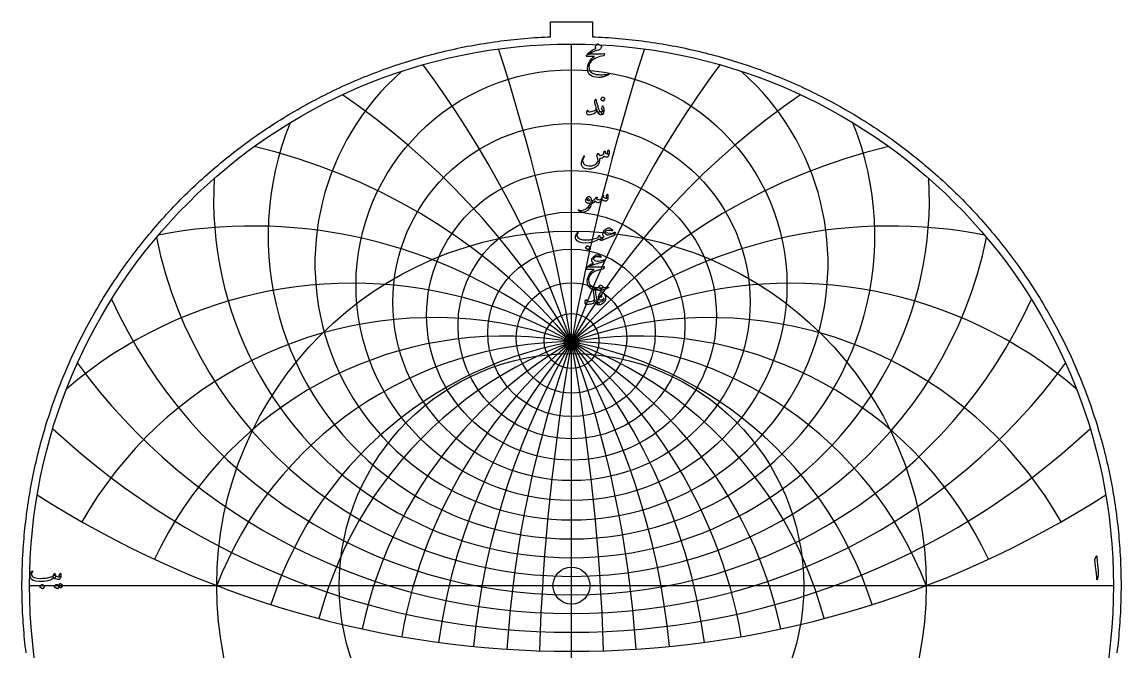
# Model space of a CAD drawing. Header units: millimetres. Extents: x -59 to 59, y -59 to 61.
# Drawn here: x -59.3 to 59.3, y -7.1 to 60.9 of the extents above; entities that cross this region are included whole.
import ezdxf

# ---------------------------------------------------------------- set-up
doc = ezdxf.new("R2010")
doc.units = ezdxf.units.MM
for name, color, linetype in [('CUT_INNER', 6, 'Continuous'), ('CUT_OUTER', 1, 'Continuous'), ('ENGRAVE', 7, 'Continuous'), ('ENGRAVE_FINE', 8, 'Continuous'), ('TEXT', 5, 'Continuous')]:
    doc.layers.add(name, color=color, linetype=linetype)

msp = doc.modelspace()

# ---------------------------------------------------------------- linework, layer by layer
at = {"layer": 'CUT_INNER'}
msp.add_circle((0, 0), 2, dxfattribs=at)
at = {"layer": 'CUT_OUTER'}
msp.add_lwpolyline([(-58.8788, -7.262), (-58.9223, -6.9006), (-58.9635, -6.5389), (-59.0025, -6.177), (-59.0393, -5.8149), (-59.0739, -5.4525), (-59.1062, -5.0899), (-59.1364, -4.7272), (-59.1643, -4.3642), (-59.1899, -4.0011), (-59.2134, -3.6379), (-59.2346, -3.2745), (-59.2535, -2.9109), (-59.2703, -2.5473), (-59.2848, -2.1836), (-59.2971, -1.8198), (-59.3071, -1.4559), (-59.3149, -1.092), (-59.3205, -0.728), (-59.3239, -0.364), (-59.325, 0), (-59.3239, 0.364), (-59.3205, 0.728), (-59.3149, 1.092), (-59.3071, 1.4559), (-59.2971, 1.8198), (-59.2848, 2.1836), (-59.2703, 2.5473), (-59.2535, 2.9109), (-59.2346, 3.2745), (-59.2134, 3.6379), (-59.1899, 4.0011), (-59.1643, 4.3642), (-59.1364, 4.7272), (-59.1062, 5.0899), (-59.0739, 5.4525), (-59.0393, 5.8149), (-59.0025, 6.177), (-58.9635, 6.5389), (-58.9223, 6.9006), (-58.8788, 7.262), (-58.8332, 7.6232), (-58.7853, 7.984), (-58.7352, 8.3446), (-58.6829, 8.7048), (-58.6284, 9.0647), (-58.5717, 9.4243), (-58.5127, 9.7835), (-58.4516, 10.1423), (-58.3883, 10.5008), (-58.3227, 10.8588), (-58.255, 11.2165), (-58.1851, 11.5737), (-58.113, 11.9305), (-58.0387, 12.2869), (-57.9622, 12.6428), (-57.8835, 12.9982), (-57.8027, 13.3531), (-57.7197, 13.7075), (-57.6345, 14.0614), (-57.5471, 14.4148), (-57.4576, 14.7676), (-57.3659, 15.1199), (-57.272, 15.4716), (-57.176, 15.8227), (-57.0779, 16.1733), (-56.9775, 16.5232), (-56.8751, 16.8725), (-56.7705, 17.2211), (-56.6637, 17.5692), (-56.5549, 17.9165), (-56.4439, 18.2632), (-56.3308, 18.6092), (-56.2155, 18.9545), (-56.0982, 19.299), (-55.9787, 19.6429), (-55.8571, 19.986), (-55.7334, 20.3283), (-55.6076, 20.6699), (-55.4798, 21.0108), (-55.3498, 21.3508), (-55.2177, 21.69), (-55.0836, 22.0284), (-54.9474, 22.366), (-54.8092, 22.7027), (-54.6688, 23.0386), (-54.5264, 23.3736), (-54.382, 23.7077), (-54.2355, 24.0409), (-54.087, 24.3733), (-53.9364, 24.7047), (-53.7838, 25.0352), (-53.6292, 25.3647), (-53.4725, 25.6933), (-53.3139, 26.0209), (-53.1532, 26.3475), (-52.9905, 26.6732), (-52.8259, 26.9978), (-52.6592, 27.3215), (-52.4906, 27.6441), (-52.32, 27.9656), (-52.1474, 28.2861), (-51.9729, 28.6056), (-51.7964, 28.9239), (-51.6179, 29.2412), (-51.4375, 29.5574), (-51.2552, 29.8724), (-51.0709, 30.1863), (-50.8847, 30.4991), (-50.6967, 30.8108), (-50.5066, 31.1213), (-50.3147, 31.4306), (-50.1209, 31.7387), (-49.9252, 32.0457), (-49.7277, 32.3514), (-49.5282, 32.6559), (-49.3269, 32.9592), (-49.1238, 33.2612), (-48.9188, 33.562), (-48.7119, 33.8616), (-48.5032, 34.1598), (-48.2927, 34.4568), (-48.0804, 34.7525), (-47.8662, 35.0468), (-47.6503, 35.3399), (-47.4325, 35.6316), (-47.213, 35.9219), (-46.9917, 36.211), (-46.7687, 36.4986), (-46.5438, 36.7849), (-46.3172, 37.0698), (-46.0889, 37.3533), (-45.8588, 37.6354), (-45.6271, 37.9161), (-45.3935, 38.1953), (-45.1583, 38.4731), (-44.9214, 38.7495), (-44.6828, 39.0244), (-44.4425, 39.2978), (-44.2006, 39.5698), (-43.9569, 39.8402), (-43.7116, 40.1092), (-43.4647, 40.3767), (-43.2161, 40.6426), (-42.966, 40.907), (-42.7141, 41.1699), (-42.4607, 41.4312), (-42.2057, 41.6909), (-41.9491, 41.9491), (-41.6909, 42.2057), (-41.4312, 42.4607), (-41.1699, 42.7141), (-40.907, 42.966), (-40.6426, 43.2161), (-40.3767, 43.4647), (-40.1092, 43.7116), (-39.8402, 43.9569), (-39.5698, 44.2006), (-39.2978, 44.4425), (-39.0244, 44.6828), (-38.7495, 44.9214), (-38.4731, 45.1583), (-38.1953, 45.3935), (-37.9161, 45.6271), (-37.6354, 45.8588), (-37.3533, 46.0889), (-37.0698, 46.3172), (-36.7849, 46.5438), (-36.4986, 46.7687), (-36.211, 46.9917), (-35.9219, 47.213), (-35.6316, 47.4325), (-35.3399, 47.6503), (-35.0468, 47.8662), (-34.7525, 48.0804), (-34.4568, 48.2927), (-34.1598, 48.5032), (-33.8616, 48.7119), (-33.562, 48.9188), (-33.2612, 49.1238), (-32.9592, 49.3269), (-32.6559, 49.5282), (-32.3514, 49.7277), (-32.0457, 49.9252), (-31.7387, 50.1209), (-31.4306, 50.3147), (-31.1213, 50.5066), (-30.8108, 50.6967), (-30.4991, 50.8847), (-30.1863, 51.0709), (-29.8724, 51.2552), (-29.5574, 51.4375), (-29.2412, 51.6179), (-28.9239, 51.7964), (-28.6056, 51.9729), (-28.2861, 52.1474), (-27.9656, 52.32), (-27.6441, 52.4906), (-27.3215, 52.6592), (-26.9978, 52.8259), (-26.6732, 52.9905), (-26.3475, 53.1532), (-26.0209, 53.3139), (-25.6933, 53.4725), (-25.3647, 53.6292), (-25.0352, 53.7838), (-24.7047, 53.9364), (-24.3733, 54.087), (-24.0409, 54.2355), (-23.7077, 54.382), (-23.3736, 54.5264), (-23.0386, 54.6688), (-22.7027, 54.8092), (-22.366, 54.9474), (-22.0284, 55.0836), (-21.69, 55.2177), (-21.3508, 55.3498), (-21.0108, 55.4798), (-20.6699, 55.6076), (-20.3283, 55.7334), (-19.986, 55.8571), (-19.6429, 55.9787), (-19.299, 56.0982), (-18.9545, 56.2155), (-18.6092, 56.3308), (-18.2632, 56.4439), (-17.9165, 56.5549), (-17.5692, 56.6637), (-17.2211, 56.7705), (-16.8725, 56.8751), (-16.5232, 56.9775), (-16.1733, 57.0779), (-15.8227, 57.176), (-15.4716, 57.272), (-15.1199, 57.3659), (-14.7676, 57.4576), (-14.4148, 57.5471), (-14.0614, 57.6345), (-13.7075, 57.7197), (-13.3531, 57.8027), (-12.9982, 57.8835), (-12.6428, 57.9622), (-12.2869, 58.0387), (-11.9305, 58.113), (-11.5737, 58.1851), (-11.2165, 58.255), (-10.8588, 58.3227), (-10.5008, 58.3883), (-10.1423, 58.4516), (-9.7835, 58.5127), (-9.4243, 58.5717), (-9.0647, 58.6284), (-8.7048, 58.6829), (-8.3446, 58.7352), (-7.984, 58.7853), (-7.6232, 58.8332), (-7.262, 58.8788), (-6.9006, 58.9223), (-6.5389, 58.9635), (-6.177, 59.0025), (-5.8149, 59.0393), (-5.4525, 59.0739), (-5.0899, 59.1062), (-4.7272, 59.1364), (-4.3642, 59.1643), (-4.0011, 59.1899), (-3.6379, 59.2134), (-3.2745, 59.2346), (-2.9109, 59.2535), (-2.5473, 59.2703), (-2.275, 59.2812), (-2.275, 60.885), (2.275, 60.885), (2.275, 59.2812), (2.5473, 59.2703), (2.9109, 59.2535), (3.2745, 59.2346), (3.6379, 59.2134), (4.0011, 59.1899), (4.3642, 59.1643), (4.7272, 59.1364), (5.0899, 59.1062), (5.4525, 59.0739), (5.8149, 59.0393), (6.177, 59.0025), (6.5389, 58.9635), (6.9006, 58.9223), (7.262, 58.8788), (7.6232, 58.8332), (7.984, 58.7853), (8.3446, 58.7352), (8.7048, 58.6829), (9.0647, 58.6284), (9.4243, 58.5717), (9.7835, 58.5127), (10.1423, 58.4516), (10.5008, 58.3883), (10.8588, 58.3227), (11.2165, 58.255), (11.5737, 58.1851), (11.9305, 58.113), (12.2869, 58.0387), (12.6428, 57.9622), (12.9982, 57.8835), (13.3531, 57.8027), (13.7075, 57.7197), (14.0614, 57.6345), (14.4148, 57.5471), (14.7676, 57.4576), (15.1199, 57.3659), (15.4716, 57.272), (15.8227, 57.176), (16.1733, 57.0779), (16.5232, 56.9775), (16.8725, 56.8751), (17.2211, 56.7705), (17.5692, 56.6637), (17.9165, 56.5549), (18.2632, 56.4439), (18.6092, 56.3308), (18.9545, 56.2155), (19.299, 56.0982), (19.6429, 55.9787), (19.986, 55.8571), (20.3283, 55.7334), (20.6699, 55.6076), (21.0108, 55.4798), (21.3508, 55.3498), (21.69, 55.2177), (22.0284, 55.0836), (22.366, 54.9474), (22.7027, 54.8092), (23.0386, 54.6688), (23.3736, 54.5264), (23.7077, 54.382), (24.0409, 54.2355), (24.3733, 54.087), (24.7047, 53.9364), (25.0352, 53.7838), (25.3647, 53.6292), (25.6933, 53.4725), (26.0209, 53.3139), (26.3475, 53.1532), (26.6732, 52.9905), (26.9978, 52.8259), (27.3215, 52.6592), (27.6441, 52.4906), (27.9656, 52.32), (28.2861, 52.1474), (28.6056, 51.9729), (28.9239, 51.7964), (29.2412, 51.6179), (29.5574, 51.4375), (29.8724, 51.2552), (30.1863, 51.0709), (30.4991, 50.8847), (30.8108, 50.6967), (31.1213, 50.5066), (31.4306, 50.3147), (31.7387, 50.1209), (32.0457, 49.9252), (32.3514, 49.7277), (32.6559, 49.5282), (32.9592, 49.3269), (33.2612, 49.1238), (33.562, 48.9188), (33.8616, 48.7119), (34.1598, 48.5032), (34.4568, 48.2927), (34.7525, 48.0804), (35.0468, 47.8662), (35.3399, 47.6503), (35.6316, 47.4325), (35.9219, 47.213), (36.211, 46.9917), (36.4986, 46.7687), (36.7849, 46.5438), (37.0698, 46.3172), (37.3533, 46.0889), (37.6354, 45.8588), (37.9161, 45.6271), (38.1953, 45.3935), (38.4731, 45.1583), (38.7495, 44.9214), (39.0244, 44.6828), (39.2978, 44.4425), (39.5698, 44.2006), (39.8402, 43.9569), (40.1092, 43.7116), (40.3767, 43.4647), (40.6426, 43.2161), (40.907, 42.966), (41.1699, 42.7141), (41.4312, 42.4607), (41.6909, 42.2057), (41.9491, 41.9491), (42.2057, 41.6909), (42.4607, 41.4312), (42.7141, 41.1699), (42.966, 40.907), (43.2161, 40.6426), (43.4647, 40.3767), (43.7116, 40.1092), (43.9569, 39.8402), (44.2006, 39.5698), (44.4425, 39.2978), (44.6828, 39.0244), (44.9214, 38.7495), (45.1583, 38.4731), (45.3935, 38.1953), (45.6271, 37.9161), (45.8588, 37.6354), (46.0889, 37.3533), (46.3172, 37.0698), (46.5438, 36.7849), (46.7687, 36.4986), (46.9917, 36.211), (47.213, 35.9219), (47.4325, 35.6316), (47.6503, 35.3399), (47.8662, 35.0468), (48.0804, 34.7525), (48.2927, 34.4568), (48.5032, 34.1598), (48.7119, 33.8616), (48.9188, 33.562), (49.1238, 33.2612), (49.3269, 32.9592), (49.5282, 32.6559), (49.7277, 32.3514), (49.9252, 32.0457), (50.1209, 31.7387), (50.3147, 31.4306), (50.5066, 31.1213), (50.6967, 30.8108), (50.8847, 30.4991), (51.0709, 30.1863), (51.2552, 29.8724), (51.4375, 29.5574), (51.6179, 29.2412), (51.7964, 28.9239), (51.9729, 28.6056), (52.1474, 28.2861), (52.32, 27.9656), (52.4906, 27.6441), (52.6592, 27.3215), (52.8259, 26.9978), (52.9905, 26.6732), (53.1532, 26.3475), (53.3139, 26.0209), (53.4725, 25.6933), (53.6292, 25.3647), (53.7838, 25.0352), (53.9364, 24.7047), (54.087, 24.3733), (54.2355, 24.0409), (54.382, 23.7077), (54.5264, 23.3736), (54.6688, 23.0386), (54.8092, 22.7027), (54.9474, 22.366), (55.0836, 22.0284), (55.2177, 21.69), (55.3498, 21.3508), (55.4798, 21.0108), (55.6076, 20.6699), (55.7334, 20.3283), (55.8571, 19.986), (55.9787, 19.6429), (56.0982, 19.299), (56.2155, 18.9545), (56.3308, 18.6092), (56.4439, 18.2632), (56.5549, 17.9165), (56.6637, 17.5692), (56.7705, 17.2211), (56.8751, 16.8725), (56.9775, 16.5232), (57.0779, 16.1733), (57.176, 15.8227), (57.272, 15.4716), (57.3659, 15.1199), (57.4576, 14.7676), (57.5471, 14.4148), (57.6345, 14.0614), (57.7197, 13.7075), (57.8027, 13.3531), (57.8835, 12.9982), (57.9622, 12.6428), (58.0387, 12.2869), (58.113, 11.9305), (58.1851, 11.5737), (58.255, 11.2165), (58.3227, 10.8588), (58.3883, 10.5008), (58.4516, 10.1423), (58.5127, 9.7835), (58.5717, 9.4243), (58.6284, 9.0647), (58.6829, 8.7048), (58.7352, 8.3446), (58.7853, 7.984), (58.8332, 7.6232), (58.8788, 7.262), (58.9223, 6.9006), (58.9635, 6.5389), (59.0025, 6.177), (59.0393, 5.8149), (59.0739, 5.4525), (59.1062, 5.0899), (59.1364, 4.7272), (59.1643, 4.3642), (59.1899, 4.0011), (59.2134, 3.6379), (59.2346, 3.2745), (59.2535, 2.9109), (59.2703, 2.5473), (59.2848, 2.1836), (59.2971, 1.8198), (59.3071, 1.4559), (59.3149, 1.092), (59.3205, 0.728), (59.3239, 0.364), (59.325, 0), (59.3239, -0.364), (59.3205, -0.728), (59.3149, -1.092), (59.3071, -1.4559), (59.2971, -1.8198), (59.2848, -2.1836), (59.2703, -2.5473), (59.2535, -2.9109), (59.2346, -3.2745), (59.2134, -3.6379), (59.1899, -4.0011), (59.1643, -4.3642), (59.1364, -4.7272), (59.1062, -5.0899), (59.0739, -5.4525), (59.0393, -5.8149), (59.0025, -6.177), (58.9635, -6.5389), (58.9223, -6.9006), (58.8788, -7.262)], dxfattribs=at)
at = {"layer": 'ENGRAVE'}
for points in [[(0, -58.5), (0, 58.5)], [(-58.5, 0), (58.5, 0)]]:
    msp.add_lwpolyline(points, dxfattribs=at)
for centre, radius in [((0, 0), 58.5), ((0, 32.4554), 23.262), ((0, 30.624), 19.281), ((0, 29.1982), 15.6377), ((0, 28.1073), 12.2456), ((0, 0), 38.2935), ((0, 27.3021), 9.0371), ((0, 26.7487), 5.957), ((0, 26.4249), 2.9587), ((0, 26.3184), 0.78), ((0, 0), 25.0665)]:
    msp.add_circle(centre, radius, dxfattribs=at)
for centre, radius, start, end in [((0, 34.7933), 27.696, 131.44749, 48.55251), ((0, 37.7846), 32.7432, 158.111417, 21.888583), ((0, 41.6489), 38.6351, 176.527025, 3.472975), ((0, 46.7257), 45.7229, 191.49664, 348.50336), ((0, 53.5674), 54.5701, 204.507158, 335.492842), ((0, -14.6995), 41.0179, 21, 159), ((0, -14.6995), 41.0179, 21, 159), ((0, 63.1314), 66.1452, 216.250717, 323.749283), ((0, 77.2312), 82.2726, 227.113368, 312.886632), ((0, 99.7579), 106.8552, 237.334847, 302.665153)]:
    msp.add_arc(centre, radius, start, end, dxfattribs=at)
at = {"layer": 'ENGRAVE_FINE'}
for centre, radius, start, end in [((-232.6239, -14.6995), 236.2125, 1.857947, 17.916987), ((-232.6239, -14.6995), 236.2125, 1.857947, 17.916987), ((232.6239, -14.6995), 236.2125, 162.083013, 178.142053), ((232.6239, -14.6995), 236.2125, 162.083013, 178.142053), ((-112.6957, -14.6995), 119.9282, 3.743551, 36.279337), ((-112.6957, -14.6995), 119.9282, 3.743551, 36.279337), ((112.6957, -14.6995), 119.9282, 143.720663, 176.256449), ((112.6957, -14.6995), 119.9282, 143.720663, 176.256449), ((-71.045, -14.6995), 82.0357, 5.686111, 55.63063), ((-71.045, -14.6995), 82.0357, 5.686111, 55.63063), ((71.045, -14.6995), 82.0357, 124.36937, 174.313889), ((71.045, -14.6995), 82.0357, 124.36937, 174.313889), ((-48.8832, -14.6995), 63.8125, 7.718412, 76.755815), ((-48.8832, -14.6995), 63.8125, 7.718412, 76.755815), ((48.8832, -14.6995), 63.8125, 103.244185, 172.281588), ((48.8832, -14.6995), 63.8125, 103.244185, 172.281588), ((-34.4181, -14.6995), 53.545, 9.87903, 100.948203), ((-34.4181, -14.6995), 53.545, 9.87903, 100.948203), ((34.4181, -14.6995), 53.545, 79.051797, 170.12097), ((34.4181, -14.6995), 53.545, 79.051797, 170.12097), ((-23.6817, -14.6995), 47.3634, 12.215451, 130.587427), ((-23.6817, -14.6995), 47.3634, 12.215451, 130.587427), ((23.6817, -14.6995), 47.3634, 49.412573, 167.784549), ((23.6817, -14.6995), 47.3634, 49.412573, 167.784549), ((-14.9293, -14.6995), 43.6503, 14.788559, 150.348571), ((-14.9293, -14.6995), 43.6503, 14.788559, 150.348571), ((14.9293, -14.6995), 43.6503, 29.651429, 165.211441), ((14.9293, -14.6995), 43.6503, 29.651429, 165.211441), ((-7.2326, -14.6995), 41.6506, 17.679419, 155.089162), ((-7.2326, -14.6995), 41.6506, 17.679419, 155.089162), ((7.2326, -14.6995), 41.6506, 24.910838, 162.320581), ((7.2326, -14.6995), 41.6506, 24.910838, 162.320581)]:
    msp.add_arc(centre, radius, start, end, dxfattribs=at)
at = {"layer": 'TEXT'}
for points in [[(2.92, 57.8543), (2.6177, 57.7754), (2.3509, 57.6735), (2.1195, 57.5488), (1.9236, 57.4011), (1.8935, 57.3784), (1.8656, 57.3656), (1.8399, 57.3628), (1.8163, 57.3699), (1.7889, 57.4026), (1.793, 57.4486), (1.8287, 57.5081), (1.8959, 57.581), (2.0548, 57.7129), (2.2375, 57.8318), (2.444, 57.9378), (2.6743, 58.0307), (2.6086, 58.1276), (2.5963, 58.1518), (2.5904, 58.176), (2.5911, 58.2003), (2.5982, 58.2245), (2.6447, 58.3168), (2.6873, 58.3931), (2.726, 58.4535), (2.7608, 58.4978), (2.7831, 58.5188), (2.8049, 58.5298), (2.8263, 58.5309), (2.8473, 58.522), (2.9691, 58.4532), (3.0713, 58.3888), (3.1541, 58.3287), (3.2175, 58.2729), (3.2298, 58.255), (3.2357, 58.2323), (3.235, 58.2048), (3.2279, 58.1726), (3.2056, 58.1222), (3.1699, 58.061), (3.1208, 57.989), (3.0584, 57.9062), (3.0419, 57.8939), (3.0134, 57.8811), (2.9727, 57.8679), (2.92, 57.8543)], [(2.1035, 57.453), (2.5474, 57.4374), (2.9312, 57.4357), (3.2549, 57.4478), (3.5185, 57.4737), (3.5266, 57.4747), (3.5336, 57.4742), (3.5396, 57.4721), (3.5444, 57.4685), (3.548, 57.4637), (3.5501, 57.4577), (3.5506, 57.4507), (3.5496, 57.4426), (3.5428, 57.411), (3.5362, 57.382), (3.5298, 57.3557), (3.5237, 57.3319), (3.5177, 57.3107), (3.512, 57.2921), (3.5065, 57.2761), (3.5012, 57.2627), (3.4899, 57.2413), (3.477, 57.2255), (3.4623, 57.2153), (3.4458, 57.2108), (3.0462, 57.1384), (2.6985, 57.0248), (2.4027, 56.8702), (2.1588, 56.6745), (2.0356, 56.5338), (1.9461, 56.3848), (1.8903, 56.2276), (1.8682, 56.0622), (1.8894, 55.8025), (1.9737, 55.5908), (2.1212, 55.4271), (2.3318, 55.3114), (2.441, 55.2764), (2.561, 55.2474), (2.6918, 55.2245), (2.8335, 55.2076), (2.9857, 55.1966), (3.1483, 55.1912), (3.3213, 55.1914), (3.5047, 55.1973), (3.5698, 55.2009), (3.634, 55.205), (3.697, 55.2096), (3.7589, 55.2146), (3.8194, 55.22), (3.8779, 55.2258), (3.9344, 55.2321), (3.989, 55.2388), (4.0057, 55.2396), (4.0176, 55.2353), (4.0247, 55.2258), (4.0271, 55.2111), (4.0258, 55.194), (4.0219, 55.1808), (4.0154, 55.1715), (4.0063, 55.1661), (3.9086, 55.1248), (3.816, 55.0874), (3.7287, 55.0539), (3.6465, 55.0243), (3.5697, 54.9983), (3.4986, 54.9758), (3.4331, 54.9568), (3.3732, 54.9412), (3.3169, 54.9298), (3.262, 54.9196), (3.2087, 54.9108), (3.157, 54.9032), (3.1065, 54.8973), (3.0571, 54.8937), (3.0087, 54.8922), (2.9615, 54.8928), (2.6389, 54.9179), (2.3699, 54.9724), (2.1545, 55.0563), (1.9928, 55.1696), (1.8741, 55.3112), (1.7912, 55.4766), (1.7443, 55.6658), (1.7333, 55.8788), (1.7672, 56.143), (1.8483, 56.3995), (1.9766, 56.6482), (2.1519, 56.889), (2.2205, 56.9619), (2.2981, 57.0317), (2.3848, 57.0986), (2.4806, 57.1624), (1.6433, 57.1693), (1.6232, 57.1779), (1.6148, 57.1935), (1.618, 57.216), (1.633, 57.2454), (1.6611, 57.2882), (1.6866, 57.3267), (1.7095, 57.3609), (1.7298, 57.3907), (1.7476, 57.416), (1.7627, 57.4365), (1.7752, 57.4523), (1.7852, 57.4633), (1.8077, 57.4653), (1.8682, 57.4642), (1.9668, 57.4601), (2.1035, 57.453)], [(2.6518, 52.4744), (2.6717, 52.3837), (2.6934, 52.2915), (2.7167, 52.1978), (2.7418, 52.1025), (2.7686, 52.0053), (2.7971, 51.9057), (2.8274, 51.8038), (2.8594, 51.6995), (2.9241, 51.5118), (2.9831, 51.3708), (3.0365, 51.2765), (3.0843, 51.2289), (3.126, 51.2006), (3.1682, 51.1606), (3.2108, 51.1089), (3.2538, 51.0456), (3.2945, 50.9671), (3.3057, 50.9081), (3.2876, 50.8685), (3.24, 50.8484), (3.0862, 50.8639), (2.9502, 50.966), (2.832, 51.1546), (2.7314, 51.4296), (2.7293, 51.4341), (2.7262, 51.4374), (2.7223, 51.4393), (2.7176, 51.44), (2.7141, 51.4393), (2.7107, 51.4374), (2.7072, 51.4341), (2.7037, 51.4296), (2.694, 51.3851), (2.6821, 51.3379), (2.6681, 51.2882), (2.6518, 51.2359), (2.6341, 51.1863), (2.6155, 51.145), (2.5961, 51.112), (2.5757, 51.0871), (2.5026, 51.0233), (2.4114, 50.9669), (2.302, 50.9178), (2.1744, 50.8761), (2.0447, 50.8451), (1.9322, 50.8319), (1.8371, 50.8365), (1.7592, 50.8588), (1.6926, 50.9145), (1.6624, 51.0127), (1.6684, 51.1533), (1.7108, 51.3362), (1.7149, 51.3422), (1.7203, 51.3466), (1.727, 51.3492), (1.735, 51.35), (1.7445, 51.3489), (1.7523, 51.3457), (1.7584, 51.3403), (1.7627, 51.3327), (1.7791, 51.2945), (1.7973, 51.2627), (1.8172, 51.2374), (1.8388, 51.2186), (1.9063, 51.1935), (1.998, 51.1874), (2.1139, 51.2004), (2.254, 51.2324), (2.4034, 51.2804), (2.5195, 51.3345), (2.6023, 51.3946), (2.6518, 51.4607), (2.6601, 51.5278), (2.6467, 51.6424), (2.6116, 51.8045), (2.555, 52.0143), (2.5277, 52.1248), (2.5117, 52.2141), (2.507, 52.2822), (2.5135, 52.3291), (2.5792, 52.5159), (2.5863, 52.5356), (2.5939, 52.5497), (2.6019, 52.5581), (2.6103, 52.5609), (2.6207, 52.5555), (2.6311, 52.5393), (2.6415, 52.5123), (2.6518, 52.4744)], [(3.3196, 52.772), (3.3239, 52.7763), (3.3299, 52.7789), (3.3377, 52.7797), (3.3472, 52.7789), (3.4145, 52.7516), (3.4778, 52.7183), (3.5373, 52.679), (3.5929, 52.6336), (3.5983, 52.6266), (3.6007, 52.6197), (3.6, 52.6128), (3.5963, 52.6059), (3.4337, 52.343), (3.4277, 52.3367), (3.4199, 52.3352), (3.4104, 52.3384), (3.3991, 52.3464), (3.3894, 52.3533), (3.3741, 52.3637), (3.3531, 52.3776), (3.3265, 52.3948), (3.2938, 52.4156), (3.2547, 52.4398), (3.2091, 52.4675), (3.157, 52.4986), (3.15, 52.5038), (3.1466, 52.509), (3.1466, 52.5142), (3.15, 52.5194)], [(3.3507, 51.3569), (3.3304, 51.3909), (3.3109, 51.4201), (3.2923, 51.4445), (3.2746, 51.4642), (3.2618, 51.4811), (3.2547, 51.5005), (3.2532, 51.5226), (3.2573, 51.5472), (3.3299, 51.8102), (3.3401, 51.8331), (3.3533, 51.8396), (3.3695, 51.8296), (3.3888, 51.8032), (3.4177, 51.7472), (3.4424, 51.6796), (3.4627, 51.6002), (3.4787, 51.5092), (3.488, 51.4218), (3.4917, 51.3362), (3.4897, 51.2523), (3.4822, 51.1701), (3.4698, 51.0986), (3.4536, 51.0361), (3.4335, 50.9827), (3.4095, 50.9383), (3.3799, 50.9055), (3.3395, 50.8795), (3.2882, 50.8605), (3.2261, 50.8484), (3.1626, 50.846), (3.1033, 50.8562), (3.0484, 50.8789), (2.9978, 50.9141), (2.9587, 50.9589), (2.9381, 51.0101), (2.9362, 51.0678), (2.9528, 51.1321), (2.9794, 51.1846), (3.0108, 51.2177), (3.0469, 51.2313), (3.0878, 51.2255), (3.182, 51.2028), (3.2642, 51.2004), (3.3343, 51.2183), (3.3922, 51.2566), (3.3935, 51.2668), (3.387, 51.2869), (3.3728, 51.3169), (3.3507, 51.3569)], [(3.9475, 47.0213), (3.9535, 47.0364), (3.9613, 47.0472), (3.9708, 47.0537), (3.9821, 47.0559), (3.9966, 47.0541), (4.0089, 47.0489), (4.0191, 47.0403), (4.0271, 47.0282), (4.0467, 46.9849), (4.0608, 46.9313), (4.0692, 46.8673), (4.072, 46.7929), (4.0645, 46.6714), (4.0418, 46.5559), (4.0039, 46.4465), (3.951, 46.3432), (3.9328, 46.3183), (3.9129, 46.2991), (3.8913, 46.2854), (3.8679, 46.2774), (3.7834, 46.272), (3.6923, 46.287), (3.5948, 46.3222), (3.4908, 46.3778), (3.4032, 46.2578), (3.2997, 46.178), (3.1801, 46.1384), (3.0445, 46.1391), (3.0401, 46.0661), (3.0337, 45.9959), (3.0254, 45.9286), (3.0151, 45.864), (3.0029, 45.8018), (2.9887, 45.7416), (2.9726, 45.6833), (2.9546, 45.627), (2.9126, 45.5254), (2.856, 45.4315), (2.7846, 45.3455), (2.6985, 45.2672), (2.4972, 45.1331), (2.2843, 45.0389), (2.0596, 44.9844), (1.8232, 44.9697), (1.5571, 45.0058), (1.3467, 45.1003), (1.1921, 45.2532), (1.0933, 45.4644), (1.0799, 45.5405), (1.0777, 45.6305), (1.0868, 45.7343), (1.1071, 45.8519), (1.1397, 45.9808), (1.1858, 46.1148), (1.2453, 46.2541), (1.3181, 46.3985), (1.324, 46.4076), (1.3311, 46.4141), (1.3395, 46.418), (1.3493, 46.4193), (1.359, 46.4184), (1.3674, 46.4158), (1.3746, 46.4115), (1.3804, 46.4054), (1.3843, 46.3966), (1.3856, 46.3873), (1.3843, 46.3776), (1.3804, 46.3674), (1.2879, 46.1752), (1.2282, 46.0171), (1.2014, 45.8932), (1.2074, 45.8035), (1.2948, 45.6056), (1.4323, 45.4618), (1.62, 45.3721), (1.8578, 45.3364), (2.1904, 45.3576), (2.4719, 45.4419), (2.7024, 45.5894), (2.8819, 45.8), (2.8813, 45.9388), (2.8586, 46.0854), (2.8138, 46.2398), (2.747, 46.402), (2.7386, 46.4184), (2.734, 46.4331), (2.7334, 46.4461), (2.7366, 46.4573), (2.7552, 46.4959), (2.7729, 46.5322), (2.7898, 46.566), (2.8058, 46.5975), (2.8209, 46.6261), (2.8352, 46.6515), (2.8486, 46.6737), (2.8612, 46.6926), (2.8683, 46.7006), (2.8759, 46.7038), (2.8839, 46.7023), (2.8923, 46.6961), (2.8966, 46.6913), (2.9027, 46.6839), (2.9105, 46.674), (2.92, 46.6615), (2.9308, 46.6463), (2.9425, 46.6286), (2.955, 46.6083), (2.9684, 46.5853), (2.9956, 46.5412), (3.0186, 46.5092), (3.0372, 46.4893), (3.0514, 46.4816), (3.1414, 46.474), (3.2313, 46.4893), (3.3213, 46.5276), (3.4112, 46.5888), (3.4439, 46.6295), (3.4761, 46.6961), (3.5079, 46.7886), (3.5393, 46.9071), (3.5423, 46.9183), (3.5479, 46.9279), (3.5561, 46.9356), (3.5669, 46.9417), (3.5771, 46.9456), (3.5868, 46.9469), (3.5961, 46.9456), (3.605, 46.9417), (3.6182, 46.9201), (3.6231, 46.8794), (3.6199, 46.8197), (3.6084, 46.741), (3.6783, 46.6982), (3.7529, 46.6701), (3.8322, 46.6567), (3.9164, 46.658), (3.9153, 46.6833), (3.912, 46.7038), (3.9066, 46.7196), (3.8991, 46.7307), (3.8904, 46.741), (3.8852, 46.7514), (3.8835, 46.7618), (3.8852, 46.7722)], [(2.1191, 41.2444), (2.038, 40.9596), (1.902, 40.7211), (1.711, 40.5288), (1.4652, 40.3829), (1.4308, 40.3681), (1.3968, 40.3548), (1.3633, 40.343), (1.3302, 40.3327), (1.2978, 40.3242), (1.2662, 40.3176), (1.2355, 40.3129), (1.2057, 40.3102), (1.1313, 40.3208), (1.0327, 40.3595), (0.9099, 40.4264), (0.7629, 40.5213), (0.7471, 40.5349), (0.7378, 40.5481), (0.735, 40.5608), (0.7386, 40.5732), (0.7469, 40.5827), (0.7577, 40.587), (0.7711, 40.5861), (0.7871, 40.5801), (0.94, 40.5306), (1.1114, 40.5308), (1.3015, 40.5807), (1.5101, 40.6804), (1.6805, 40.7961), (1.8215, 40.9321), (1.9331, 41.0885), (2.0153, 41.2651), (2.0146, 41.2714), (2.0127, 41.2764), (2.0094, 41.28), (2.0049, 41.2824), (1.8857, 41.2893), (1.7843, 41.3032), (1.7006, 41.3239), (1.6347, 41.3516), (1.5837, 41.3944), (1.5517, 41.4537), (1.5387, 41.5293), (1.5447, 41.6215), (1.5467, 41.6337), (1.5491, 41.6461), (1.5519, 41.6588), (1.5551, 41.6716), (1.5588, 41.6849), (1.5629, 41.6989), (1.5675, 41.7135), (1.5724, 41.7287), (1.6131, 41.8275), (1.6624, 41.9095), (1.7203, 41.9746), (1.7869, 42.0228), (1.855, 42.0492), (1.9175, 42.0487), (1.9744, 42.0215), (2.0256, 41.9674), (2.0704, 41.8922), (2.1043, 41.8048), (2.1275, 41.7054), (2.1398, 41.5938), (2.1466, 41.5939), (2.1532, 41.5942), (2.1596, 41.5948), (2.1658, 41.5955), (2.1719, 41.5963), (2.1783, 41.5968), (2.1849, 41.5971), (2.1917, 41.5972), (2.2151, 41.5923), (2.2332, 41.5773), (2.2462, 41.5525), (2.254, 41.5177), (2.2572, 41.4794), (2.2566, 41.4407), (2.252, 41.4016), (2.2436, 41.362), (2.2326, 41.3272), (2.2202, 41.3023), (2.2066, 41.2874), (2.1917, 41.2824), (2.126, 41.2824), (2.1255, 41.2761), (2.1242, 41.2677), (2.1221, 41.2571), (2.1191, 41.2444)], [(1.953, 41.6318), (1.9167, 41.6952), (1.8769, 41.74), (1.8336, 41.7661), (1.7869, 41.7737), (1.759, 41.7663), (1.7342, 41.7547), (1.7123, 41.7387), (1.6935, 41.7183), (1.6875, 41.7075), (1.6866, 41.6958), (1.6909, 41.6833), (1.7004, 41.6699), (1.7361, 41.6385), (1.7878, 41.6171), (1.8555, 41.6057), (1.9391, 41.6042), (1.9478, 41.6059), (1.953, 41.6111), (1.9547, 41.6197), (1.953, 41.6318)], [(3.8662, 42.2684), (3.8738, 42.2736), (3.8826, 42.2719), (3.8928, 42.2632), (3.9042, 42.2477), (3.9166, 42.2213), (3.9259, 42.1837), (3.9321, 42.1348), (3.9354, 42.0747), (3.9365, 42.0063), (3.9328, 41.9397), (3.9244, 41.8749), (3.9112, 41.8117), (3.8727, 41.6889), (3.8299, 41.6007), (3.7827, 41.5471), (3.7313, 41.528), (3.6095, 41.5352), (3.4969, 41.567), (3.3933, 41.6234), (3.2988, 41.7045), (3.2339, 41.5767), (3.157, 41.477), (3.0679, 41.4054), (2.9667, 41.362), (2.8605, 41.3525), (2.753, 41.3793), (2.6443, 41.4424), (2.5342, 41.5419), (2.4451, 41.4284), (2.3578, 41.3473), (2.2721, 41.2986), (2.1882, 41.2824), (2.1714, 41.2919), (2.1554, 41.3205), (2.1402, 41.368), (2.126, 41.4346), (2.1208, 41.5004), (2.1294, 41.5488), (2.1519, 41.5799), (2.1882, 41.5938), (2.3478, 41.6299), (2.4875, 41.7002), (2.6073, 41.8046), (2.7072, 41.9432), (2.7126, 41.9508), (2.7184, 41.9562), (2.7247, 41.9594), (2.7314, 41.9605), (2.7396, 41.9596), (2.747, 41.957), (2.7535, 41.9527), (2.7591, 41.9467), (2.7623, 41.9281), (2.7548, 41.8965), (2.7364, 41.852), (2.7072, 41.7944), (2.7455, 41.7501), (2.8049, 41.7175), (2.8856, 41.6965), (2.9874, 41.6872), (3.1144, 41.7138), (3.2253, 41.8005), (3.3202, 41.9473), (3.3991, 42.1542), (3.403, 42.1648), (3.4078, 42.1724), (3.4134, 42.177), (3.4199, 42.1785), (3.4296, 42.1776), (3.4381, 42.175), (3.4452, 42.1707), (3.451, 42.1646), (3.4554, 42.156), (3.4579, 42.1473), (3.4588, 42.1387), (3.4579, 42.13), (3.4234, 41.9847), (3.4638, 41.9488), (3.5124, 41.9173), (3.5693, 41.89), (3.6344, 41.8671), (3.6977, 41.8522), (3.746, 41.8489), (3.779, 41.8574), (3.797, 41.8775), (3.8028, 41.9082), (3.7996, 41.9519), (3.7873, 42.0085), (3.7659, 42.0781), (3.7695, 42.0978), (3.7875, 42.1361), (3.8197, 42.193), (3.8662, 42.2684)], [(0.6366, 38.1474), (0.6489, 38.1608), (0.6617, 38.1664), (0.6749, 38.1643), (0.6885, 38.1543), (0.6989, 38.1414), (0.7023, 38.1267), (0.6989, 38.1102), (0.6885, 38.0921), (0.6357, 38.0103), (0.602, 37.9346), (0.5873, 37.865), (0.5916, 37.8014), (0.6999, 37.5926), (0.9108, 37.4468), (1.2241, 37.3642), (1.6399, 37.3448), (1.9484, 37.3675), (2.2445, 37.4148), (2.5279, 37.4868), (2.7989, 37.5835), (2.8467, 37.6118), (2.8862, 37.6553), (2.9176, 37.7139), (2.9407, 37.7876), (2.9485, 37.8086), (2.9615, 37.8231), (2.9796, 37.8311), (3.003, 37.8326), (3.0196, 37.8254), (3.0315, 37.811), (3.0387, 37.7891), (3.0411, 37.7599), (3.0573, 37.6877), (3.1025, 37.6337), (3.1766, 37.5978), (3.2798, 37.58), (3.317, 37.5718), (3.342, 37.5506), (3.355, 37.5165), (3.3559, 37.4693), (3.3433, 37.3815), (3.3265, 37.3188), (3.3053, 37.2812), (3.2798, 37.2687), (3.2039, 37.2786), (3.1319, 37.3084), (3.0638, 37.3582), (2.9995, 37.4278), (2.9941, 37.4306), (2.9848, 37.4287), (2.9716, 37.422), (2.9546, 37.4105), (2.6319, 37.2289), (2.2799, 37.0991), (1.8985, 37.0213), (1.4877, 36.9953), (1.108, 37.0213), (0.813, 37.0991), (0.6028, 37.2289), (0.4774, 37.4105), (0.4489, 37.5119), (0.4394, 37.6155), (0.4489, 37.7212), (0.4774, 37.8291), (0.5159, 37.9295), (0.5553, 38.0159), (0.5955, 38.0886), (0.6366, 38.1474)], [(4.7086, 38.137), (4.6394, 37.8603), (4.6316, 37.8469), (4.6187, 37.8343), (4.6005, 37.8226), (4.5772, 37.8118), (4.5254, 37.7936), (4.4703, 37.7733), (4.4121, 37.7512), (4.3505, 37.7271), (4.2858, 37.7012), (4.2178, 37.6739), (4.1465, 37.645), (4.072, 37.6146), (3.2763, 37.2687), (3.24, 37.2767), (3.2106, 37.3007), (3.1881, 37.3407), (3.1725, 37.3967), (3.1699, 37.4561), (3.1864, 37.5065), (3.2218, 37.5478), (3.2763, 37.58), (3.2831, 37.5832), (3.2966, 37.5891), (3.3169, 37.5979), (3.3438, 37.6094), (3.3772, 37.6236), (3.4169, 37.6401), (3.4628, 37.6591), (3.515, 37.6804), (3.4478, 37.7493), (3.4052, 37.8248), (3.3872, 37.9068), (3.3939, 37.9952), (3.4605, 38.2056), (3.5738, 38.3835), (3.7339, 38.5291), (3.9406, 38.6421), (3.9858, 38.6527), (4.0383, 38.6499), (4.0982, 38.6337), (4.1655, 38.6041), (4.2353, 38.5637), (4.2995, 38.5185), (4.3581, 38.4685), (4.4111, 38.4138), (4.426, 38.3937), (4.4327, 38.3749), (4.4312, 38.3574), (4.4215, 38.3412), (4.4068, 38.3286), (4.3903, 38.3221), (4.3722, 38.3217), (4.3523, 38.3273), (4.2487, 38.36), (4.1386, 38.3749), (4.0221, 38.3721), (3.8991, 38.3515), (3.7877, 38.3182), (3.6993, 38.2737), (3.6337, 38.2179), (3.5911, 38.1509), (3.5868, 38.121), (3.5981, 38.0869), (3.6249, 38.0484), (3.6673, 38.0056), (3.7157, 37.9666), (3.7641, 37.9364), (3.8126, 37.9148), (3.861, 37.9018), (4.0061, 37.8981), (4.1611, 37.9286), (4.3261, 37.9932), (4.501, 38.0921), (4.5199, 38.104), (4.5382, 38.1154), (4.5562, 38.1264), (4.5737, 38.137), (4.5906, 38.147), (4.6066, 38.1561), (4.6217, 38.1643), (4.636, 38.1716), (4.6755, 38.1902), (4.7008, 38.1907), (4.7119, 38.1729), (4.7086, 38.137)], [(1.6849, 36.7116), (1.6892, 36.716), (1.6952, 36.7186), (1.703, 36.7194), (1.7125, 36.7186), (1.7798, 36.6913), (1.8431, 36.658), (1.9026, 36.6187), (1.9582, 36.5733), (1.9636, 36.5663), (1.966, 36.5594), (1.9653, 36.5525), (1.9616, 36.5456), (1.799, 36.2826), (1.793, 36.2764), (1.7852, 36.2749), (1.7757, 36.2781), (1.7644, 36.2861), (1.7547, 36.293), (1.7394, 36.3034), (1.7184, 36.3172), (1.6918, 36.3345), (1.6591, 36.3553), (1.62, 36.3795), (1.5744, 36.4072), (1.5223, 36.4383), (1.5153, 36.4435), (1.5119, 36.4487), (1.5119, 36.4539), (1.5153, 36.4591)], [(3.5098, 35.199), (3.5127, 35.1746), (3.4969, 35.1289), (3.4625, 35.0621), (3.4095, 34.9741), (3.3983, 34.9598), (3.3853, 34.9482), (3.3706, 34.9391), (3.3542, 34.9326), (3.1327, 34.8716), (2.9355, 34.8167), (2.7626, 34.7678), (2.6138, 34.725), (2.4892, 34.6885), (2.3889, 34.6584), (2.3128, 34.6349), (2.2609, 34.6178), (1.8423, 34.4309), (1.8129, 34.4288), (1.7904, 34.4327), (1.7748, 34.4426), (1.7662, 34.4586), (1.7659, 34.4645), (1.7688, 34.4716), (1.7746, 34.48), (1.7835, 34.4898), (1.8687, 34.5698), (1.9962, 34.6541), (2.1662, 34.7428), (2.3785, 34.8357), (2.3208, 34.885), (2.2721, 34.9326), (2.2326, 34.9784), (2.2021, 35.0226), (2.1833, 35.0708), (2.1787, 35.1289), (2.1885, 35.1971), (2.2125, 35.2751), (2.2514, 35.3564), (2.3059, 35.4377), (2.3759, 35.519), (2.4616, 35.6003), (2.5548, 35.6706), (2.6441, 35.7188), (2.7295, 35.745), (2.811, 35.7491), (2.9215, 35.7268), (3.0212, 35.6808), (3.11, 35.6109), (3.1881, 35.5173), (3.195, 35.5056), (3.1985, 35.4948), (3.1985, 35.4849), (3.195, 35.4758), (3.1874, 35.4673), (3.1786, 35.4628), (3.1684, 35.4621), (3.157, 35.4654), (3.106, 35.4816), (3.0571, 35.4957), (3.01, 35.5076), (2.9649, 35.5173), (2.922, 35.5246), (2.8815, 35.5294), (2.8433, 35.5316), (2.8075, 35.5311), (2.6585, 35.5136), (2.5333, 35.4714), (2.4319, 35.4046), (2.3543, 35.3132), (2.4369, 35.2044), (2.529, 35.1237), (2.6307, 35.0712), (2.7418, 35.0468), (2.9072, 35.045), (3.0852, 35.071), (3.2757, 35.1246), (3.4787, 35.2059), (3.4871, 35.2081), (3.4951, 35.2076), (3.5027, 35.2046), (3.5098, 35.199)], [(2.0741, 34.4413), (2.518, 34.4258), (2.9018, 34.424), (3.2255, 34.4361), (3.4891, 34.4621), (3.4972, 34.4631), (3.5042, 34.4625), (3.5102, 34.4605), (3.515, 34.4569), (3.5186, 34.452), (3.5207, 34.4461), (3.5212, 34.4391), (3.5202, 34.4309), (3.5134, 34.3994), (3.5068, 34.3704), (3.5004, 34.344), (3.4943, 34.3202), (3.4883, 34.299), (3.4826, 34.2805), (3.4771, 34.2645), (3.4718, 34.251), (3.4605, 34.2296), (3.4476, 34.2139), (3.4329, 34.2037), (3.4164, 34.1991), (3.0168, 34.1267), (2.6691, 34.0132), (2.3733, 33.8586), (2.1294, 33.6629), (2.0062, 33.5221), (1.9167, 33.3732), (1.8609, 33.216), (1.8388, 33.0505), (1.86, 32.7908), (1.9443, 32.5792), (2.0918, 32.4155), (2.3024, 32.2998), (2.4116, 32.2648), (2.5316, 32.2358), (2.6624, 32.2129), (2.8041, 32.196), (2.9563, 32.185), (3.1189, 32.1796), (3.2919, 32.1798), (3.4752, 32.1856), (3.5404, 32.1893), (3.6046, 32.1934), (3.6676, 32.1979), (3.7295, 32.2029), (3.79, 32.2083), (3.8485, 32.2142), (3.905, 32.2204), (3.9596, 32.2271), (3.9763, 32.228), (3.9881, 32.2237), (3.9953, 32.2142), (3.9977, 32.1995), (3.9964, 32.1824), (3.9925, 32.1692), (3.986, 32.1599), (3.9769, 32.1545), (3.8792, 32.1132), (3.7866, 32.0758), (3.6993, 32.0423), (3.6171, 32.0126), (3.5403, 31.9867), (3.4692, 31.9642), (3.4037, 31.9452), (3.3438, 31.9296), (3.2875, 31.9181), (3.2326, 31.908), (3.1793, 31.8991), (3.1275, 31.8915), (3.0771, 31.8857), (3.0277, 31.882), (2.9793, 31.8805), (2.9321, 31.8812), (2.6095, 31.9062), (2.3405, 31.9607), (2.1251, 32.0446), (1.9634, 32.1579), (1.8447, 32.2996), (1.7618, 32.465), (1.7149, 32.6542), (1.7039, 32.8672), (1.7378, 33.1314), (1.8189, 33.3879), (1.9471, 33.6365), (2.1225, 33.8774), (2.1911, 33.9503), (2.2687, 34.0201), (2.3554, 34.0869), (2.4512, 34.1507), (1.6139, 34.1576), (1.5938, 34.1663), (1.5854, 34.1819), (1.5886, 34.2043), (1.6036, 34.2337), (1.6317, 34.2766), (1.6572, 34.315), (1.6801, 34.3492), (1.7004, 34.3791), (1.7182, 34.4044), (1.7333, 34.4249), (1.7458, 34.4407), (1.7558, 34.4517), (1.7783, 34.4537), (1.8388, 34.4526), (1.9374, 34.4485), (2.0741, 34.4413)], [(2.8785, 30.6245), (2.9035, 30.6124), (2.9234, 30.5934), (2.9381, 30.5674), (2.9476, 30.5345), (2.9539, 30.4939), (2.9554, 30.455), (2.9522, 30.4178), (2.9442, 30.3823), (2.9323, 30.352), (2.9174, 30.3304), (2.8994, 30.3174), (2.8785, 30.3131), (2.7749, 30.3419), (2.689, 30.4143), (2.6209, 30.5304), (2.5705, 30.6902), (2.5641, 30.7178), (2.5584, 30.7417), (2.5537, 30.7619), (2.5498, 30.7784), (2.5468, 30.7913), (2.5446, 30.8005), (2.5433, 30.806), (2.5429, 30.8079), (2.5377, 30.818), (2.5325, 30.8208), (2.5273, 30.8163), (2.5221, 30.8044), (2.4633, 30.6716), (2.3976, 30.5674), (2.3249, 30.4917), (2.2453, 30.4446), (2.1299, 30.4083), (1.9945, 30.3858), (1.8393, 30.3771), (1.6641, 30.3823), (1.5471, 30.4184), (1.4833, 30.506), (1.4727, 30.645), (1.5153, 30.8355), (1.5251, 30.8585), (1.537, 30.8753), (1.551, 30.8861), (1.5672, 30.8909), (1.5832, 30.8894), (1.5966, 30.8814), (1.6075, 30.8669), (1.6157, 30.8459), (1.6332, 30.8012), (1.6546, 30.7672), (1.6799, 30.7441), (1.7091, 30.7317), (1.8728, 30.7067), (2.0282, 30.7041), (2.1755, 30.724), (2.3145, 30.7663), (2.3749, 30.7979), (2.4244, 30.8407), (2.4631, 30.8948), (2.491, 30.9601), (2.4892, 30.991), (2.4806, 31.063), (2.465, 31.1761), (2.4425, 31.3303), (2.4311, 31.4128), (2.4209, 31.4872), (2.412, 31.5537), (2.4045, 31.6122), (2.398, 31.6623), (2.3924, 31.7035), (2.3876, 31.7358), (2.3837, 31.7593), (2.3805, 31.7952), (2.3811, 31.8267), (2.3857, 31.854), (2.3941, 31.8769), (2.4075, 31.9053), (2.42, 31.9318), (2.4317, 31.9564), (2.4425, 31.979), (2.4523, 31.9996), (2.4607, 32.0183), (2.4678, 32.0351), (2.4737, 32.0499), (2.4797, 32.0618), (2.4875, 32.0698), (2.497, 32.0739), (2.5083, 32.0741), (2.5206, 32.0693), (2.5299, 32.062), (2.5362, 32.052), (2.5394, 32.0395), (2.5605, 31.8625), (2.5822, 31.6948), (2.6046, 31.5364), (2.6276, 31.3874), (2.6511, 31.2476), (2.6748, 31.1171), (2.6987, 30.9959), (2.7228, 30.884), (2.752, 30.7795), (2.7876, 30.7015), (2.8298, 30.6498), (2.8785, 30.6245)], [(3.093, 32.4581), (3.0973, 32.4624), (3.1033, 32.465), (3.1111, 32.4659), (3.1206, 32.465), (3.1879, 32.4378), (3.2512, 32.4045), (3.3107, 32.3651), (3.3663, 32.3197), (3.3717, 32.3128), (3.3741, 32.3059), (3.3734, 32.299), (3.3697, 32.2921), (3.2071, 32.0291), (3.2011, 32.0229), (3.1933, 32.0213), (3.1838, 32.0246), (3.1725, 32.0326), (3.1628, 32.0395), (3.1474, 32.0499), (3.1265, 32.0637), (3.0999, 32.081), (3.0672, 32.1018), (3.0281, 32.126), (2.9825, 32.1537), (2.9303, 32.1848), (2.9234, 32.19), (2.92, 32.1952), (2.92, 32.2004), (2.9234, 32.2056)], [(3.2763, 31.7281), (3.3001, 31.7247), (3.3265, 31.7143), (3.3555, 31.697), (3.387, 31.6728), (3.5222, 31.5288), (3.6162, 31.3666), (3.6692, 31.1863), (3.6811, 30.9878), (3.6705, 30.8844), (3.6491, 30.7923), (3.6169, 30.7114), (3.5738, 30.6418), (3.4344, 30.498), (3.272, 30.3953), (3.0867, 30.3337), (2.8785, 30.3131), (2.8575, 30.3181), (2.8395, 30.333), (2.8246, 30.3579), (2.8127, 30.3927), (2.8083, 30.4119), (2.8054, 30.4316), (2.804, 30.4517), (2.8041, 30.4723), (2.8053, 30.4926), (2.8071, 30.5121), (2.8096, 30.5306), (2.8127, 30.5484), (2.822, 30.5791), (2.8361, 30.602), (2.8549, 30.6171), (2.8785, 30.6245), (3.0813, 30.6517), (3.2573, 30.7023), (3.4065, 30.7763), (3.5289, 30.8736), (3.523, 30.9222), (3.5159, 30.9609), (3.5075, 30.9897), (3.4977, 31.0085), (3.4861, 31.0247), (3.4752, 31.0353), (3.4653, 31.0403), (3.4562, 31.0397), (3.4499, 31.0375), (3.445, 31.0345), (3.4413, 31.0306), (3.4389, 31.0258), (3.4056, 30.9575), (3.3645, 30.9047), (3.3157, 30.8675), (3.259, 30.8459), (3.0945, 30.8332), (2.9814, 30.8779), (2.9198, 30.9802), (2.9096, 31.14), (2.9234, 31.2317), (2.9511, 31.3268), (2.9926, 31.4254), (3.048, 31.5275), (3.1064, 31.6153), (3.1639, 31.678), (3.2205, 31.7156), (3.2763, 31.7281)], [(3.1621, 31.3545), (3.1278, 31.3448), (3.1007, 31.319), (3.0811, 31.2773), (3.0687, 31.2196), (3.069, 31.2105), (3.0696, 31.204), (3.0707, 31.2001), (3.0722, 31.1988), (3.107, 31.1904), (3.1423, 31.1858), (3.1779, 31.1852), (3.214, 31.1884), (3.2458, 31.1951), (3.272, 31.2049), (3.2925, 31.2176), (3.3075, 31.2334), (3.2685, 31.289), (3.2313, 31.3277), (3.1959, 31.3495), (3.1621, 31.3545)], [(56.6128, 3.1149), (56.6481, 3.1832), (56.6765, 3.2071), (56.6979, 3.1868), (56.7125, 3.1223), (56.7973, 2.2181), (56.8478, 1.6632), (56.8591, 1.2199), (56.8312, 0.8882), (56.7641, 0.6682), (56.7519, 0.6502), (56.7411, 0.6405), (56.7316, 0.6391), (56.7235, 0.6461), (56.7171, 0.6569), (56.7125, 0.671), (56.7097, 0.6883), (56.7088, 0.7088), (56.7088, 0.8686), (56.7014, 1.0382), (56.6866, 1.2174), (56.6645, 1.4063), (56.6596, 1.4556), (56.6451, 1.5889), (56.6209, 1.8062), (56.587, 2.1074), (56.5058, 2.7754), (56.5039, 2.8109), (56.5058, 2.8436), (56.5113, 2.8736), (56.5206, 2.9008)], [(-55.7825, 1.1295), (-55.7789, 1.1276), (-55.7756, 1.1258), (-55.7725, 1.124), (-55.7696, 1.1221), (-55.7667, 1.12), (-55.7636, 1.1175), (-55.7602, 1.1145), (-55.7567, 1.111), (-55.7269, 1.076), (-55.7151, 1.0262), (-55.7214, 0.9616), (-55.7456, 0.8822), (-55.768, 0.834), (-55.7908, 0.8038), (-55.8141, 0.7916), (-55.8378, 0.7974), (-55.8498, 0.8031), (-55.86, 0.8057), (-55.8683, 0.805), (-55.8747, 0.8011), (-56.1774, 0.6355), (-56.539, 0.5187), (-56.9597, 0.4509), (-57.4394, 0.432), (-57.8274, 0.4652), (-58.1203, 0.5538), (-58.3182, 0.6977), (-58.4211, 0.897), (-58.437, 0.9911), (-58.4404, 1.0852), (-58.4315, 1.1793), (-58.41, 1.2734), (-58.3807, 1.3567), (-58.3445, 1.433), (-58.3014, 1.5024), (-58.2513, 1.565), (-58.2419, 1.5728), (-58.2319, 1.5779), (-58.2216, 1.5802), (-58.2107, 1.5797), (-58.2006, 1.5753), (-58.1923, 1.5696), (-58.1858, 1.5624), (-58.1812, 1.5539), (-58.1791, 1.5456), (-58.1803, 1.5354), (-58.1847, 1.5234), (-58.1923, 1.5096), (-58.2458, 1.4312), (-58.2808, 1.3546), (-58.2974, 1.2799), (-58.2956, 1.207), (-58.208, 1.0243), (-58.0041, 0.8933), (-57.6839, 0.814), (-57.2475, 0.7863), (-57.1277, 0.7881), (-57.0081, 0.7937), (-56.8888, 0.8029), (-56.7697, 0.8158), (-56.6514, 0.8324), (-56.5349, 0.8527), (-56.4199, 0.8767), (-56.3065, 0.9044), (-56.1965, 0.9358), (-56.1063, 0.9671), (-56.036, 0.9985), (-55.9855, 1.0299), (-55.966, 1.0465), (-55.9481, 1.0668), (-55.9318, 1.0907), (-55.9172, 1.1184), (-55.9035, 1.1493), (-55.89, 1.183), (-55.8767, 1.2194), (-55.8637, 1.2587), (-55.8586, 1.2706), (-55.8508, 1.2808), (-55.8402, 1.2891), (-55.8268, 1.2956), (-55.8125, 1.299), (-55.7991, 1.2983), (-55.7866, 1.2935), (-55.7751, 1.2845), (-55.7659, 1.272), (-55.7603, 1.2568), (-55.7585, 1.2388), (-55.7603, 1.2181)], [(-55.8932, 0.8343), (-55.9333, 0.8723), (-55.9541, 0.9201), (-55.9555, 0.9775), (-55.9375, 1.0446), (-55.8985, 1.1048), (-55.8628, 1.1415), (-55.8302, 1.1546), (-55.8009, 1.1443), (-55.6626, 1.0527), (-55.5242, 0.9883), (-55.3858, 0.9512), (-55.2474, 0.9413), (-55.2426, 0.9422), (-55.2391, 0.945), (-55.237, 0.9496), (-55.2363, 0.956), (-55.2398, 0.9683), (-55.2502, 0.9865), (-55.2675, 1.0107), (-55.2917, 1.0409), (-55.2963, 1.0502), (-55.2991, 1.0594), (-55.3, 1.0686), (-55.2991, 1.0778), (-55.2105, 1.3325), (-55.2063, 1.3421), (-55.2013, 1.3491), (-55.1953, 1.3532), (-55.1883, 1.3546), (-55.1814, 1.3535), (-55.1754, 1.35), (-55.1704, 1.3442), (-55.1662, 1.3362), (-55.1385, 1.2534), (-55.1219, 1.171), (-55.1164, 1.0891), (-55.1219, 1.0077), (-55.1399, 0.9065), (-55.1644, 0.8241), (-55.1953, 0.7607), (-55.2326, 0.7162), (-55.261, 0.6917), (-55.2871, 0.6737), (-55.3108, 0.6622), (-55.3323, 0.6571), (-55.4559, 0.6544), (-55.5906, 0.683), (-55.7364, 0.7429), (-55.8932, 0.8343)], [(-57.1811, 0.1036), (-57.1765, 0.1082), (-57.1701, 0.111), (-57.1617, 0.1119), (-57.1516, 0.111), (-57.0799, 0.0819), (-57.0123, 0.0464), (-56.9489, 0.0044), (-56.8896, -0.044), (-56.8838, -0.0514), (-56.8813, -0.0588), (-56.882, -0.0662), (-56.8859, -0.0736), (-57.0593, -0.354), (-57.0658, -0.3607), (-57.0741, -0.3623), (-57.0843, -0.3589), (-57.0962, -0.3503), (-57.1066, -0.3429), (-57.123, -0.3319), (-57.1454, -0.3171), (-57.1737, -0.2987), (-57.2086, -0.2765), (-57.2503, -0.2507), (-57.299, -0.2212), (-57.3546, -0.188), (-57.3619, -0.1824), (-57.3656, -0.1769), (-57.3656, -0.1713), (-57.3619, -0.1658)], [(-55.2363, 0.2069), (-55.2317, 0.2115), (-55.2253, 0.2143), (-55.2169, 0.2152), (-55.2068, 0.2143), (-55.1705, 0.2007), (-55.1353, 0.1857), (-55.1013, 0.1693), (-55.0684, 0.1516), (-55.0365, 0.1322), (-55.0052, 0.111), (-54.9747, 0.0879), (-54.9448, 0.063), (-54.939, 0.0554), (-54.9365, 0.0473), (-54.9372, 0.0388), (-54.9411, 0.0298), (-55.1182, -0.2507), (-55.1231, -0.2544), (-55.1302, -0.2544), (-55.1397, -0.2507), (-55.1514, -0.2433), (-55.1595, -0.2365), (-55.1727, -0.2272), (-55.1909, -0.2153), (-55.2142, -0.2009), (-55.2428, -0.1837), (-55.2769, -0.1635), (-55.3166, -0.1403), (-55.3618, -0.1141), (-55.502, -0.3319), (-55.5085, -0.3386), (-55.5168, -0.3402), (-55.5269, -0.3367), (-55.5389, -0.3282), (-55.5493, -0.3208), (-55.5657, -0.3097), (-55.5881, -0.295), (-55.6164, -0.2765), (-55.6513, -0.2544), (-55.693, -0.2285), (-55.7417, -0.199), (-55.7973, -0.1658), (-55.803, -0.1603), (-55.8056, -0.1547), (-55.8049, -0.1492), (-55.8009, -0.1437), (-55.6201, 0.1257), (-55.6155, 0.1303), (-55.609, 0.1331), (-55.6007, 0.134), (-55.5906, 0.1331), (-55.5597, 0.1231), (-55.5297, 0.1114), (-55.5006, 0.0982), (-55.4725, 0.0833), (-55.4453, 0.067), (-55.419, 0.0496), (-55.3936, 0.031), (-55.3692, 0.0113)]]:
    msp.add_lwpolyline(points, close=True, dxfattribs=at)

doc.saveas('drawing.dxf')
